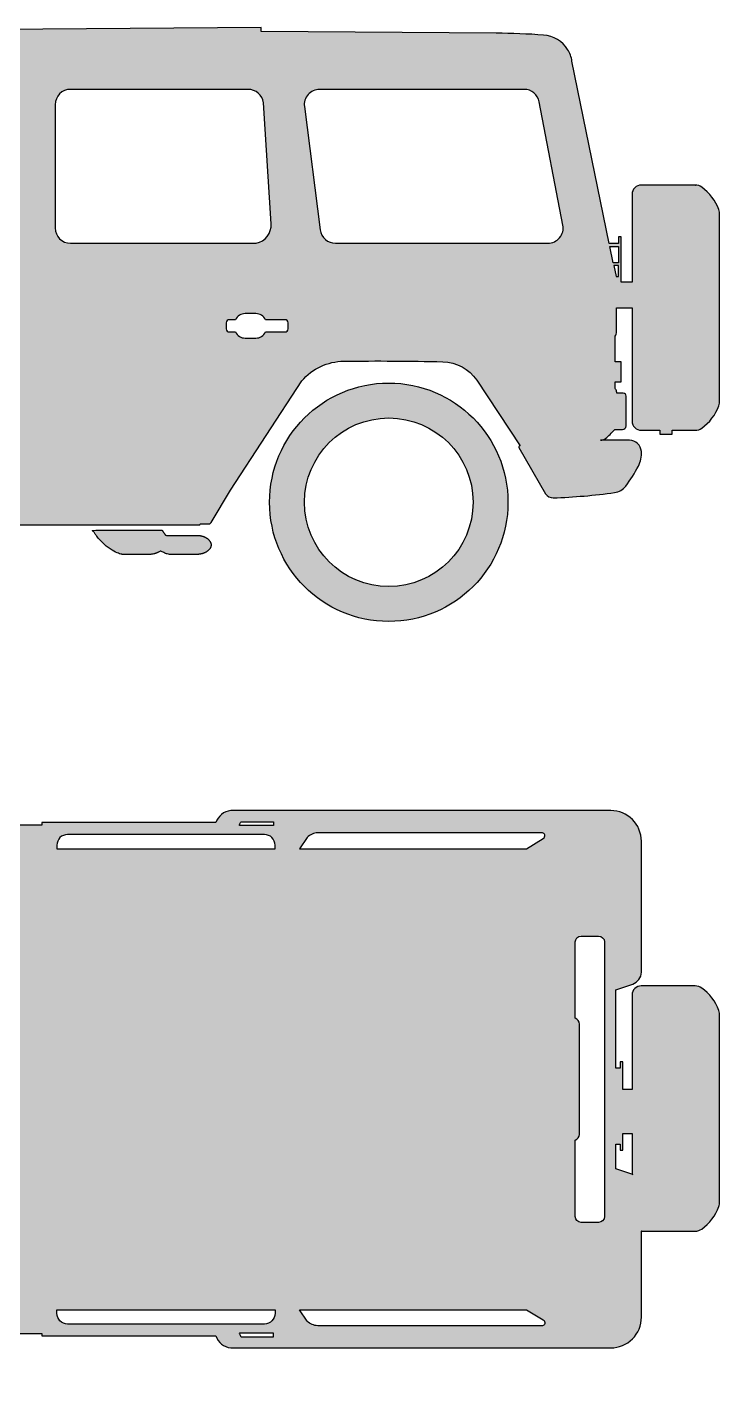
# Model space of a CAD drawing. Header units: metres. Extents: x 23259 to 40448, y -1247 to 8093.
# Drawn here: x 35539 to 37797, y -1212 to 3255 of the extents above; entities that cross this region are included whole.
import ezdxf

# ---------------------------------------------------------------- set-up
doc = ezdxf.new("R2010")
doc.units = ezdxf.units.M
doc.layers.add('dwgmodels.com', color=250, linetype='Continuous')
doc.layers.add('hatch_dwgmodels.com', color=250, linetype='Continuous', lineweight=13)

msp = doc.modelspace()

# ---------------------------------------------------------------- hatches: boundary and pattern name
at = {"layer": 'hatch_dwgmodels.com'}
h = msp.add_hatch(color=256, dxfattribs=at)
h.dxf.hatch_style = 1
edge = h.paths.add_edge_path()
edge.add_line((37718.6195547898, 2740.585854468976), (37541.42717287607, 2740.585854468976))
edge.add_arc((37541.42717287607, 2710.585854468976), 30, 90, 180)
edge.add_line((37511.42717287607, 2710.585854468976), (37511.42717287607, 2423.715622734297))
edge.add_line((37511.42717287607, 2423.715622734297), (37475.69213019179, 2423.715622734297))
edge.add_line((37475.69213019179, 2423.715622734297), (37475.69213019179, 2571.818321438815))
edge.add_line((37475.69213019179, 2571.818321438815), (37467.43070261001, 2571.818321438815))
edge.add_line((37467.43070261001, 2571.818321438815), (37467.43070261001, 2549.918711547176))
edge.add_line((37467.43070261001, 2549.918711547176), (37437.22219112813, 2549.918711547176))
edge.add_line((37437.22219112813, 2549.918711547176), (37315.49233744799, 3144.92661252492))
edge.add_arc((37217.53126030315, 3130.15164081409), 99.0690285832741, 8.57698444245514, 32.18719986891372)
edge.add_arc((37215.7552595656, 3129.033787492723), 101.167545837876, 32.18719986891506, 85.86928247321222)
edge.add_arc((37051.18496377148, 850.2913716922612), 2385.844849052898, 85.86928247321524, 89.59796807344578)
edge.add_line((37067.92577676578, 3236.077487196444), (36301.84545135505, 3241.452993149376))
edge.add_line((36301.84545135505, 3241.452993149376), (36301.84545135505, 3255.057357685982))
edge.add_line((36301.84545135505, 3255.057357685982), (35445.44878334117, 3247.698042638653))
edge.add_arc((35491.59198444202, 144.4089456865991), 3103.632132561674, 90.85187547105062, 99.44781123925496)
edge.add_arc((35035.48937670423, 2885.305131653419), 325.0458929368049, 99.44781123925287, 114.3925075544845)
edge.add_arc((34948.37694350488, 3077.410195540473), 114.1124162457872, 114.3925075544895, 142.1432312329976)
edge.add_line((34858.279787067, 3147.439803159385), (34852.76843014485, 3140.349122464702))
edge.add_arc((34852.92453809539, 3123.954662403107), 16.39520327423458, 90.54555358169918, 149.7596961301369)
edge.add_line((34838.7603818486, 3132.211742287687), (34572.55957806251, 2675.572127490482))
edge.add_arc((34616.80874123523, 2711.894927496429), 57.24800644352969, 206.1017980129867, 219.381537604415, ccw=False)
edge.add_arc((34560.13636168958, 2687.972219705156), 5.412670132710799, 346.4892963966149, 396.8963450289049)
edge.add_arc((34554.98069649818, 2684.101751049086), 11.85948416628571, 36.89634502891109, 145.2623596401235)
edge.add_arc((36111.0404454796, 1605.121827609984), 1905.406319495366, 145.262359640128, 148.516814540425)
edge.add_arc((34503.46201328983, 2589.598336873873), 20.33273659889944, 148.5168145404276, 203.1914134952585)
edge.add_arc((34482.58540253003, 2580.654313186119), 2.379120140335822, -77.0608217182351, 23.19141349526052, ccw=False)
edge.add_arc((34485.0385185108, 2569.977001784986), 8.576369660301738, 102.9391782817761, 148.8308742566381)
edge.add_arc((34492.30718538745, 2565.58029226592), 17.07134304217497, 148.8308742566345, 200.8484555160767)
edge.add_line((34476.35358810036, 2559.504645233294), (34476.87662546414, 2558.131239664643))
edge.add_line((34476.87662546414, 2558.131239664643), (34474.78404280447, 2552.217550442871))
edge.add_line((34474.78404280447, 2552.217550442871), (34448.91879849952, 2552.217550442871))
edge.add_line((34448.91879849952, 2552.217550442871), (34448.91879849952, 2542.120359352368))
edge.add_arc((34931.47038298414, -10511.4828363831), 13062.51937504415, 92.11708482746195, 95.147934597632)
edge.add_arc((34451.0452109604, -5178.815265564497), 7708.254554662699, 95.14793459763189, 98.00866138851099)
edge.add_arc((33416.07099852675, 2177.339960919008), 279.6482697312356, 98.00866138851057, 115.119765445886)
edge.add_arc((33349.14160932237, 2320.090691714736), 121.9862442400405, 115.1197654458875, 142.0949648578883)
edge.add_arc((33284.3258971938, 2370.557495493447), 39.84018637739973, 142.0949648578967, 160.1798096307447)
edge.add_arc((33362.22467362804, 2342.481197676392), 122.6441589213806, 160.1798096307444, 170.03830227448)
edge.add_arc((33243.35289668496, 2363.359572273224), 1.952792704020998, 170.0383022744301, 269.9999999997865)
edge.add_line((33243.35289668495, 2361.406779569208), (33244.80975183487, 2361.406779569208))
edge.add_line((33244.80975183487, 2361.406779569208), (33244.80975183487, 2351.00842802273))
edge.add_arc((33327.94175726046, 1886.055688125394), 472.3261380276565, 100.1371782010045, 106.2817271505013)
edge.add_arc((33211.20990326959, 2285.72061021224), 55.96286433168085, 106.2817271505016, 141.3818393992075)
edge.add_arc((33173.16434883605, 2316.111726102016), 7.269085086469889, 141.3818393991747, 220.8667432839953)
edge.add_line((33167.66722405852, 2311.355549362808), (33172.47914018641, 2305.794001753368))
edge.add_line((33172.47914018641, 2305.794001753368), (33172.47914018641, 2292.313356878301))
edge.add_line((33172.47914018641, 2292.313356878301), (33155.21291142042, 2292.313356878301))
edge.add_arc((33156.9687904543, 2278.638992731412), 13.78663650073379, 97.31711781970236, 180.0000000000019)
edge.add_line((33143.18215395357, 2278.638992731411), (33143.18215395363, 2266.962282791634))
edge.add_arc((33362.21954155332, 2187.162675354005), 233.1209010657256, 159.9823277535112, 200.0176722464419)
edge.add_line((33143.18215395357, 2107.363067916555), (33143.18215395357, 2089.119110363577))
edge.add_arc((33151.71587324582, 2089.279105229723), 8.535218996379388, 181.0740869708978, 270)
edge.add_line((33151.71587324582, 2080.743886233344), (33158.7139287146, 2080.743886233344))
edge.add_line((33158.7139287146, 2080.743886233344), (33158.7139287146, 2048.825254683481))
edge.add_line((33158.7139287146, 2048.825254683481), (33173.49304195722, 2025.457371227416))
edge.add_line((33173.49304195722, 2025.457371227416), (33179.19523082174, 2009.723010943908))
edge.add_line((33179.19523082174, 2009.723010943908), (33179.19523082174, 2007.333337981396))
edge.add_line((33179.19523082174, 2007.333337981396), (33130.47864895285, 2007.333337981396))
edge.add_arc((33151.71514479447, 1981.495255352498), 33.44540730158577, 129.417017852512, 161.8914720714759)
edge.add_arc((33103.55134528662, 2007.70158551614), 22.76233419746672, 281.0221077815929, 316.0040139130866, ccw=False)
edge.add_arc((33140.41722061094, 1784.758158726161), 203.2188781383778, 99.2066035926187, 99.40584964452216)
edge.add_line((33107.20583281915, 1985.244856920242), (33107.20583281915, 2035.352370460467))
edge.add_line((33107.20583281915, 2035.352370460467), (33051.13234776266, 2035.352370460467))
edge.add_arc((33051.13234776266, 2020.352370460467), 15, 90, 180)
edge.add_line((33036.13234776266, 2020.352370460467), (33036.13234776266, 1900.968809703088))
edge.add_line((33036.13234776266, 1900.968809703088), (33045.65809990126, 1900.968809703088))
edge.add_arc((33643.27641524215, 1947.983711752906), 599.4648045095231, 184.4982201600695, 193.6651963028642)
edge.add_arc((33451.92110113851, 1901.45944033974), 402.5349589648949, 193.665196302861, 208.7510869635281)
edge.add_arc((33118.71085463582, 1718.645815143975), 22.46931998710421, 208.7510869635297, 243.1259331894177)
edge.add_arc((32915.07718764229, 1316.811260436221), 428.0167282878799, 56.87406681058587, 63.12593318941322, ccw=False)
edge.add_arc((33164.19124205827, 1698.573630260229), 27.83447454173855, 236.8740668105866, 270)
edge.add_line((33164.19124205827, 1670.739155718491), (33327.31016410244, 1670.739155718491))
edge.add_line((33327.31016410244, 1670.739155718491), (33400.0171894084, 1830.917858475929))
edge.add_arc((33397.11936030729, 1832.233217697597), 3.18238642865008, 335.5861348676153, 407.1742325910687)
edge.add_line((33399.28265499022, 1834.567257006618), (33467.08779185374, 1992.747605336584))
edge.add_arc((34411.21381995735, 1588.041235500863), 1027.210398471659, 147.2762020618082, 156.7972603985727, ccw=False)
edge.add_arc((33626.07940060287, 2092.549209717259), 93.95568913287633, 93.56382780932898, 147.2762020618097, ccw=False)
edge.add_arc((33914.85422418795, -2544.104477727828), 4739.593246673788, 88.24936526172769, 93.56382780932688, ccw=False)
edge.add_arc((34054.90820744521, 2038.236244268091), 155.112729680799, 34.26806845232392, 88.24936526172871, ccw=False)
edge.add_arc((32483.08190997355, 967.292180205832), 2057.100925694025, 22.123141397327174, 34.2680684523221, ccw=False)
edge.add_arc((34398.26821375216, 1745.869915847244), 10.29402172595309, 202.1231413973455, 268.3863198208226)
edge.add_line((34397.97833091946, 1735.579976525865), (34458.265308228, 1632.119973629429))
edge.add_line((34458.265308228, 1632.119973629429), (34488.94653067875, 1632.119973629429))
edge.add_line((34488.94653067875, 1632.119973629429), (36101.1457716734, 1632.119973629429))
edge.add_line((36101.1457716734, 1632.119973629429), (36102.68934686827, 1635.087355661982))
edge.add_line((36102.68934686827, 1635.087355661982), (36129.07593967587, 1635.087355661981))
edge.add_arc((36130.77465887728, 1643.876252168318), 8.951555659456616, 259.0607522191951, 329.4354635462381)
edge.add_line((36138.48245796731, 1639.324309515785), (36201.16705906233, 1745.468070138671))
edge.add_line((36201.16705906233, 1745.468070138671), (36434.16062550958, 2101.657035448396))
edge.add_arc((36573.462009212, 1983.238222313848), 182.8329587508866, 90.66846447309399, 139.6324460324645, ccw=False)
edge.add_arc((36682.55974881416, -7367.38049875457), 9534.08810357404, 88.72720664539861, 90.66846447309428, ccw=False)
edge.add_arc((36891.30896604792, 2028.081535690994), 136.3073508429098, 33.678205721761685, 88.72720664539929, ccw=False)
edge.add_line((37004.73918829962, 2103.667768390751), (37146.86765095861, 1890.379415050793))
edge.add_arc((37145.93198312999, 1886.411945355382), 4.076308387438812, 76.73012436580687, 209.8481439497109)
edge.add_line((37142.39640701858, 1884.383154673753), (37229.10765411054, 1733.2713536458))
edge.add_arc((37253.55051465604, 1749.894504265681), 29.55981339890054, 214.2189165290755, 271.7890860430566)
edge.add_arc((37196.65963983189, 3571.242091802666), 1851.795694470575, 271.7890860430502, 278.0103471430008)
edge.add_arc((37446.99836908028, 1792.32055941094), 55.34605761218932, 278.0103471430018, 322.6517588416308)
edge.add_arc((37148.52163495632, 2020.09630282771), 430.8059757157994, 322.6517588416305, 332.87337431482)
edge.add_arc((37450.32722666152, 1865.47755933099), 91.69895569847743, 332.8733743148197, 363.7601947980931)
edge.add_arc((37502.93849614893, 1868.93528571169), 38.9741840175998, 3.760194798093424, 90)
edge.add_line((37502.93849614893, 1907.909469729289), (37408.1622187414, 1907.909469729289))
edge.add_arc((37404.5175693277, 1948.177655800936), 40.43278717636978, 275.1717152732109, 300.8669129406305)
edge.add_arc((36888.31247261437, 2484.311778041758), 783.6916266014532, 313.2476703643531, 316.1640374340851)
edge.add_arc((37433.02197109577, 1961.297447065437), 28.54102695760032, 316.1640374339872, 320.2892843541176)
edge.add_line((37454.97801451494, 1943.062250955446), (37479.73796844023, 1943.062250955445))
edge.add_arc((37479.73796844023, 1955.694942395204), 12.63269143975913, 270, 355.845229599432)
edge.add_line((37492.33746092819, 1954.779692670858), (37492.33746092819, 2052.057592985086))
edge.add_arc((37482.46603424224, 2052.057592985086), 9.871426685946062, 0, 88.25464750268156)
edge.add_line((37482.76669259585, 2061.924439967301), (37461.56299805333, 2061.924439967301))
edge.add_line((37461.56299805333, 2061.924439967301), (37461.56299805333, 2063.757993615813))
edge.add_arc((37442.38951527077, 2063.102430857391), 19.18468671996566, 1.958243751564587, 37.26052104174232)
edge.add_arc((37463.66202176666, 2079.284586447959), 7.543232992859697, 179.999999999962, 217.2605210417372, ccw=False)
edge.add_line((37456.11878877381, 2079.284586447964), (37456.11878877381, 2098.467575361629))
edge.add_line((37456.11878877381, 2098.467575361629), (37476.11878877381, 2098.467575361629))
edge.add_line((37476.11878877381, 2098.467575361629), (37476.11878877381, 2163.467575361629))
edge.add_line((37476.11878877381, 2163.467575361629), (37456.11878877381, 2163.467575361629))
edge.add_line((37456.11878877381, 2163.467575361629), (37456.11878877381, 2247.650564275295))
edge.add_arc((37436.31352870505, 2262.364044811246), 24.67255227723147, 323.3910579829034, 359.9999999999978)
edge.add_line((37460.98608098229, 2262.364044811246), (37460.98608098229, 2340.585854468976))
edge.add_line((37460.98608098229, 2340.585854468976), (37511.42717287607, 2340.585854468976))
edge.add_line((37511.42717287607, 2340.585854468976), (37511.42717287607, 1970.585854468976))
edge.add_arc((37541.42717287607, 1970.585854468976), 30, 180, 270)
edge.add_line((37541.42717287607, 1940.585854468976), (37602.04234771298, 1940.585854468975))
edge.add_line((37602.04234771298, 1940.585854468975), (37602.04234771298, 1927.659483751067))
edge.add_line((37602.04234771298, 1927.659483751067), (37641.85492674059, 1927.659483751067))
edge.add_line((37641.85492674059, 1927.659483751067), (37641.85492674059, 1940.585854468973))
edge.add_line((37641.85492674059, 1940.585854468973), (37717.56311512749, 1940.585854468976))
edge.add_arc((37717.56311512749, 1976.996561927041), 36.41070745806473, 270, 305.7687203432479)
edge.add_arc((37646.32590246179, 2075.883136664575), 158.2848028668061, 305.7687203432485, 339.5522487551168)
edge.add_arc((37758.86059151065, 2033.925067988253), 38.18261401760129, 339.5522487551166, 365.8553302072578)
edge.add_line((37796.84399367544, 2037.820343742915), (37796.84399367544, 2340.585854468976))
edge.add_line((37796.84399367544, 2340.585854468976), (37796.84399367544, 2643.351365195038))
edge.add_arc((37758.86059151065, 2647.2466409497), 38.18261401760125, 354.1446697927421, 380.4477512448834)
edge.add_arc((37646.32590246179, 2605.288572273377), 158.2848028668066, 20.44775124488323, 54.2312796567515)
edge.add_arc((37717.56311512749, 2704.175147010912), 36.41070745806471, 54.23127965675214, 90)
edge.add_line((37717.56311512749, 2740.585854468976), (37718.6195547898, 2740.585854468976))
edge = h.paths.add_edge_path(flags=16)
edge.add_arc((36284.26079173601, 2286.37781660522), 34.99999999999746, 25.37693352515099, 90)
edge.add_line((36284.26079173601, 2321.377816605218), (36249.26079173601, 2321.377816605218))
edge.add_arc((36249.26079173601, 2286.37781660522), 34.99999999999818, 90, 154.623066474849)
edge.add_line((36217.63801513433, 2301.377816605218), (36197.61593544697, 2301.377816605218))
edge.add_arc((36197.61593544697, 2291.377816605218), 10, 90, 180)
edge.add_line((36187.61593544697, 2291.377816605218), (36187.61593544697, 2271.377816605218))
edge.add_arc((36197.61593544697, 2271.377816605218), 10, 180, 270)
edge.add_line((36197.61593544697, 2261.377816605218), (36217.63801513433, 2261.377816605218))
edge.add_arc((36249.26079173601, 2276.377816605217), 34.99999999999765, 205.3769335251517, 270)
edge.add_line((36249.26079173601, 2241.377816605218), (36284.26079173601, 2241.377816605218))
edge.add_arc((36284.26079173601, 2276.377816605216), 34.99999999999818, 270, 334.623066474849)
edge.add_line((36315.8835683377, 2261.377816605218), (36379.26079173601, 2261.377816605218))
edge.add_arc((36379.26079173601, 2271.377816605218), 10, 270, 360)
edge.add_line((36389.26079173601, 2271.377816605218), (36389.26079173601, 2291.377816605218))
edge.add_arc((36379.26079173601, 2291.377816605218), 10, 0, 90)
edge.add_line((36379.26079173601, 2301.377816605218), (36315.8835683377, 2301.377816605218))
edge = h.paths.add_edge_path(flags=16)
edge.add_arc((35386.38794408608, 2286.15007507349), 34.99999999999746, 25.37693352515099, 90)
edge.add_line((35386.38794408608, 2321.150075073489), (35351.38794408608, 2321.150075073489))
edge.add_arc((35351.38794408608, 2286.15007507349), 34.99999999999818, 90, 154.623066474849)
edge.add_line((35319.76516748439, 2301.150075073489), (35299.74308779703, 2301.150075073489))
edge.add_arc((35299.74308779703, 2291.150075073489), 10, 90, 180)
edge.add_line((35289.74308779703, 2291.150075073489), (35289.74308779703, 2271.150075073489))
edge.add_arc((35299.74308779703, 2271.150075073489), 10, 180, 270)
edge.add_line((35299.74308779703, 2261.150075073489), (35319.76516748439, 2261.150075073489))
edge.add_arc((35351.38794408608, 2276.150075073487), 34.99999999999765, 205.3769335251517, 270)
edge.add_line((35351.38794408608, 2241.150075073489), (35386.38794408608, 2241.150075073489))
edge.add_arc((35386.38794408608, 2276.150075073487), 34.99999999999818, 270, 334.623066474849)
edge.add_line((35418.01072068776, 2261.150075073489), (35481.38794408608, 2261.150075073489))
edge.add_arc((35481.38794408608, 2271.150075073489), 10, 270, 360)
edge.add_line((35491.38794408608, 2271.150075073489), (35491.38794408608, 2291.150075073489))
edge.add_arc((35481.38794408608, 2291.150075073489), 10, 0, 90)
edge.add_line((35481.38794408608, 2301.150075073489), (35418.01072068776, 2301.150075073489))
h.paths.add_polyline_path([(37459.29618213366, 2442.022425982654), (37467.43070261001, 2442.022425982654), (37467.43070261001, 2478.531852713921), (37451.82689110973, 2478.531852713921)], flags=16)
h.paths.add_polyline_path([(37450.03045525582, 2487.312718658959), (37439.14782372398, 2540.506340018972), (37467.43070261001, 2540.506340018972), (37467.43070261001, 2487.312718658959)], flags=16)
h.paths.add_polyline_path([(34810.84178272662, 2550.805889143969), (34901.6732152311, 2601.803682229407), (34925.37117665278, 2550.805889143969)], flags=16)
edge = h.paths.add_edge_path(flags=16)
edge.add_arc((33490.91564106013, 2510.086918280211), 1313.497418611657, 4.061496355767718, 6.716158948515863)
edge.add_arc((34779.59770465612, 2661.840738781339), 15.9109347614654, 6.716158948520573, 51.2953695515172)
edge.add_arc((34614.6656229322, 2456.005941597726), 279.6732431252746, 51.29536955151146, 62.95265157083264)
edge.add_arc((34728.27063004737, 2678.513561069104), 29.84182323486716, 62.95265157082971, 92.8175923606067)
edge.add_arc((34743.9268353862, 2360.40108885319), 348.3393298890502, 92.81759236061019, 97.53655999830917)
edge.add_line((34698.23906724009, 2705.731244775578), (34852.76033068946, 2999.479925584226))
edge.add_arc((34941.26249510874, 2952.924937740801), 99.99999999999537, 90.00000000000409, 152.2541849583069, ccw=False)
edge.add_line((34941.26249510873, 3052.924937740794), (35411.77715656257, 3052.924937740794))
edge.add_arc((35411.77715656257, 3002.924937740799), 49.99999999999545, -1.9246369507421832, 89.99999999999159, ccw=False)
edge.add_line((35461.74894991025, 3001.245691000131), (35448.23618487865, 2599.126642403306))
edge.add_arc((35398.26439153097, 2600.805889143968), 49.9999999999985, 270, 358.07536304926344, ccw=False)
edge.add_line((35398.26439153097, 2550.805889143969), (34958.23703775783, 2550.805889143968))
edge.add_line((34958.23703775783, 2550.805889143968), (34854.91731501121, 2773.148973788224))
edge.add_arc((34841.40264828382, 2766.868897115176), 14.90253601813181, 24.92363436175964, 204.9236343617714)
edge.add_line((34827.88798155644, 2760.588820442128), (34888.28806555684, 2630.608400127246))
edge.add_arc((34883.53180330028, 2583.850577568478), 46.99910638608363, 84.1917819794759, 110.5719917988989)
edge.add_line((34867.01706801339, 2627.852617515444), (34801.11434893264, 2603.118174257435))
edge = h.paths.add_edge_path(flags=16)
edge.add_line((37159.29102392679, 3052.924937740794), (36492.15331626488, 3052.924937740794))
edge.add_arc((36492.15331626488, 3002.924937740797), 49.99999999999727, 90, 187.3528368502843)
edge.add_line((36442.56447402549, 2996.525974906379), (36494.45406714323, 2594.406926309553))
edge.add_arc((36544.04290938262, 2600.80588914397), 49.99999999999454, 187.3528368502833, 270.0000000000084)
edge.add_line((36544.04290938262, 2550.805889143969), (37236.72184529655, 2550.805889143969))
edge.add_arc((37236.72184529655, 2600.805889143968), 49.99999999999909, 270, 370.8992990356046)
edge.add_line((37285.81989659867, 2610.260060621901), (37208.38907522892, 3012.379109218728))
edge.add_arc((37159.2910239268, 3002.924937740791), 49.99999999999881, 10.89929903560817, 90.00000000000836)
edge = h.paths.add_edge_path(flags=16)
edge.add_line((35679.56514160147, 2550.805889143969), (36284.80987876105, 2550.805889143969))
edge.add_arc((36273.36125651213, 2610.614666014311), 60.89466924226515, 280.8364960360587, 363.6077457172614)
edge.add_line((36334.13524657242, 2614.446489898113), (36309.24682610408, 3009.185043659218))
edge.add_arc((36258.83450927174, 3002.003689344947), 50.92124839584689, 8.107373465460674, 90)
edge.add_line((36258.83450927174, 3052.924937740794), (35679.56514160147, 3052.924937740794))
edge.add_arc((35679.56514160147, 3002.924937740794), 50, 90, 180)
edge.add_line((35629.56514160147, 3002.924937740794), (35629.56514160147, 2600.805889143969))
edge.add_arc((35679.56514160147, 2600.805889143969), 50, 180, 270)
edge = h.paths.add_edge_path()
edge.add_spline(control_points=[(35978.24780650654, 1614.634142815314), (35864.82092197922, 1614.634142815314), (35751.3940374519, 1614.634142815314), (35758.18303913642, 1605.394015923182), (35764.97204082094, 1596.153889031051), (35793.01587597601, 1557.286255987241), (35837.22671408933, 1538.778112321573), (35844.76478446565, 1535.55707733364), (35853.17140047166, 1535.55707733364), (35895.02108771745, 1535.55707733364), (35936.87077496324, 1535.55707733364), (35957.05285035763, 1535.833765215149), (35973.83800321697, 1547.043197265742), (35986.02488567771, 1540.262313608173), (35999.15352760635, 1535.55707733364), (36044.82700279153, 1535.55707733364), (36090.5004779767, 1535.55707733364), (36138.18075044577, 1535.557077333641), (36138.18075044577, 1566.733337232745), (36138.18075044577, 1597.909597131849), (36090.5004779767, 1597.909597131849), (36040.2335585892, 1597.909597131849), (35989.9666392017, 1597.909597131849), (35984.10722285412, 1606.271869973581), (35978.24780650654, 1614.634142815314)], knot_values=[0, 0, 0, 1, 1, 2, 2, 2.549305975331918, 2.549305975331918, 3.007883524388091, 3.007883524388091, 4.007883524388091, 4.007883524388091, 4.582974254360508, 4.582974254360508, 4.746590446215367, 4.746590446215367, 5.746590446215366, 5.746590446215366, 7.317386773010265, 7.317386773010265, 8.888183099805161, 8.888183099805161, 9.888183099805161, 9.888183099805161, 10.88818309980516, 10.88818309980516, 10.88818309980516], weights=[1, 1, 1, 1, 1, 0.9625193698162954, 1, 0.9738282921529587, 1, 1, 1, 0.9589428963319657, 1, 0.9966555835715927, 1, 1, 1, 0.7071067811865476, 1, 0.7071067811865476, 1, 1, 1, 1, 1], degree=2, periodic=0)
edge = h.paths.add_edge_path(flags=17)
edge.add_arc((33867.89689965807, 1705.920726245693), 274.9505609407593, 0, 360)
edge = h.paths.add_edge_path()
edge.add_arc((33867.89689965807, 1705.920726245693), 388.8633685597106, 0, 360)
edge = h.paths.add_edge_path(flags=17)
edge.add_arc((36717.89689965807, 1705.920726245693), 274.9505609407593, 0, 360)
edge = h.paths.add_edge_path()
edge.add_arc((36717.89689965807, 1705.920726245693), 388.8633685597106, 0, 360)
h = msp.add_hatch(color=256, dxfattribs=at)
h.dxf.hatch_style = 1
edge = h.paths.add_edge_path(flags=16)
edge.add_arc((33283.38151408019, -826.176721521295), 112.0875946250107, 214.1113210140718, 255.7418990245181, ccw=False)
edge.add_line((33190.57864140424, -889.0357359258524), (33119.67737381168, -675.1049130159845))
edge.add_arc((33196.26899908049, -649.7208040565145), 80.68847531701319, 177.9593080796212, 198.3363047603937, ccw=False)
edge.add_arc((33148.68285179383, -648.0252210562617), 33.07212922349456, 127.91457812811589, 177.9593080796212, ccw=False)
edge.add_line((33128.3604929874, -621.9337001362765), (33209.45574715205, -895.6130137963519))
edge.add_arc((33248.4659715347, -884.053703671582), 40.68679462608392, 196.5053404381527, 234.470299956431)
edge.add_arc((33458.30397208613, -543.5846349910462), 440.5409584178299, 237.9952504500254, 242.6305108933057)
edge = h.paths.add_edge_path()
edge.add_line((37541.42717287607, -672.0743529180727), (37717.56311512749, -672.0743529180727))
edge.add_arc((37717.56311512749, -635.6636454600082), 36.41070745806451, 270, 305.7687203432481)
edge.add_arc((37646.32590246179, -536.7770707224734), 158.2848028668062, 305.7687203432484, 339.5522487551167)
edge.add_arc((37758.86059151065, -578.7351393987963), 38.18261401760123, 339.5522487551169, 365.8553302072581)
edge.add_line((37796.84399367544, -574.8398636441343), (37796.84399367544, -272.0743529180727))
edge.add_line((37796.84399367544, -272.0743529180727), (37796.84399367544, 30.69115780798893))
edge.add_arc((37758.86059151065, 34.58643356265083), 38.18261401760127, 354.1446697927419, 380.4477512448831)
edge.add_arc((37646.32590246179, -7.371635113671971), 158.2848028668067, 20.44775124488329, 54.23127965675152)
edge.add_arc((37717.56311512749, 91.5149396238628), 36.41070745806453, 54.23127965675192, 90)
edge.add_line((37717.56311512749, 127.9256470819273), (37541.42717287607, 127.9256470819273))
edge.add_arc((37541.42717287607, 97.92564708192731), 30, 90, 180)
edge.add_line((37511.42717287607, 97.92564708192731), (37511.42717287607, -209.8966954638963))
edge.add_line((37511.42717287607, -209.8966954638963), (37480.99273218315, -209.8966954638963))
edge.add_line((37480.99273218315, -209.8966954638963), (37480.99273218315, -119.8966954638963))
edge.add_line((37480.99273218315, -119.8966954638963), (37472.99273218315, -119.8966954638963))
edge.add_line((37472.99273218315, -119.8966954638963), (37472.99273218315, -139.8966954638963))
edge.add_line((37472.99273218315, -139.8966954638963), (37457.99273218315, -139.8966954638963))
edge.add_line((37457.99273218315, -139.8966954638963), (37457.99273218315, 115.5176524235685))
edge.add_line((37457.99273218315, 115.5176524235685), (37513.45333105077, 134.0839749090774))
edge.add_arc((37500.25402491556, 173.5124305694226), 41.57913897870721, 288.5087938915692, 359.1679112150301)
edge.add_line((37541.82877927453, 172.9086108921729), (37541.82877927453, 599.9805543321236))
edge.add_arc((37441.82877927453, 599.9805543321236), 100, 0, 90)
edge.add_line((37441.82877927453, 699.9805543321236), (36202.56210684597, 699.9805543321236))
edge.add_arc((36208.68364567318, 642.787464782156), 57.51975947345097, 96.10927154035107, 161.9664351729645)
edge.add_line((36153.98952564488, 660.594091756775), (35585.62497504342, 660.594091756775))
edge.add_line((35585.62497504342, 660.594091756775), (35585.62497504342, 652.7857253186921))
edge.add_line((35585.62497504342, 652.7857253186921), (35451.06575016615, 652.7857253186921))
edge.add_line((35451.06575016615, 652.7857253186921), (35451.06575016615, 665.3863609674554))
edge.add_arc((35442.98604603375, 664.4592521211051), 8.132720927220465, 6.545798627672321, 90)
edge.add_line((35442.98604603375, 672.5919730483256), (35254.71006846621, 672.5919730483256))
edge.add_arc((35256.10680059103, 662.5446718295389), 10.14392046545802, 97.91428809089622, 180)
edge.add_line((35245.96288012557, 662.5446718295389), (35245.96288012557, 652.7857253186921))
edge.add_line((35245.96288012557, 652.7857253186921), (35214.63888299146, 652.7857253186921))
edge.add_line((35214.63888299146, 652.7857253186921), (35214.63888299146, 660.594091756775))
edge.add_line((35214.63888299146, 660.594091756775), (34670.95028000216, 660.594091756775))
edge.add_line((34670.95028000216, 660.594091756775), (34667.82486965212, 657.147787908656))
edge.add_line((34667.82486965212, 657.147787908656), (34643.02427839216, 657.147787908656))
edge.add_arc((34642.63755272752, 666.0885008129117), 8.949072799793813, 212.971348577156, 272.47675386488345, ccw=False)
edge.add_line((34635.1297923907, 661.2182401729915), (34632.12007392845, 665.8578778775318))
edge.add_arc((34603.6738519662, 1277.688187231515), 612.4912366623022, 272.6619727156172, 276.2190870597602)
edge.add_arc((34667.81800947805, 689.0576064088675), 20.376016774726, 276.219087059765, 334.7300298035157)
edge.add_line((34686.24417209493, 680.3594117214489), (34762.45852079296, 841.8110730507578))
edge.add_arc((34755.76451705019, 844.16362496443), 7.095363740834246, 340.6363992559426, 436.5045024481267)
edge.add_line((34757.42035464926, 851.0630733815306), (34754.90301891819, 851.6672230035001))
edge.add_arc((34740.84856469453, 834.5214229576914), 22.16993781533955, 50.65844297148178, 76.09672976462555)
edge.add_arc((34723.59051179169, 764.8019315027258), 93.99366564073178, 76.09672976462498, 94.09489880089748)
edge.add_arc((34724.64799977388, 750.0307724338397), 108.8026298540309, 94.09489880089767, 138.4566991301262)
edge.add_arc((35095.63791471194, 421.3064555608689), 604.4771132494812, 138.4566991301274, 151.1569698788123)
edge.add_line((34566.14943484923, 712.9132629833002), (34539.65974742531, 664.8143024339624))
edge.add_line((34539.65974742531, 664.8143024339624), (34539.65974742531, 661.3447441739081))
edge.add_line((34539.65974742531, 661.3447441739081), (34520.21067876958, 661.3447441739081))
edge.add_arc((34520.56780473514, 658.3188800934986), 3.046865994491462, 96.7311640061028, 180)
edge.add_line((34517.52093874065, 658.3188800934986), (34517.52093874065, 653.6879965016087))
edge.add_line((34517.52093874065, 653.6879965016087), (34475.29469953974, 653.6879965016087))
edge.add_line((34475.29469953974, 653.6879965016087), (34469.81154392388, 658.0695765662322))
edge.add_line((34469.81154392388, 658.0695765662322), (34399.57144586049, 658.0695765662322))
edge.add_arc((34171.53230501882, 79.37944206625207), 622.0000976876222, 68.49254062132319, 90)
edge.add_line((34171.53230501882, 701.3795397538743), (33422.23876271521, 701.3795397538743))
edge.add_arc((33436.22987122097, 520.8565419528484), 181.0643638386344, 94.43174649581526, 122.8520435795188)
edge.add_line((33338.00761415561, 672.9640436392328), (33330.4238074066, 668.066858373706))
edge.add_arc((33314.5133269197, 665.015139492522), 16.20050546908186, 10.85778135588957, 109.1422186441127)
edge.add_line((33309.20095275257, 680.3198792211879), (33193.34642932501, 640.1060246693487))
edge.add_arc((33232.85544563884, 568.0988166119006), 82.13403912090968, 118.7527578034141, 149.7488973058952)
edge.add_arc((33598.21434915642, 355.0183785032037), 505.0884119368891, 149.7488973058962, 162.4271737231148)
edge.add_arc((33124.03927310744, 505.1880927147917), 7.70229852755103, 162.4271737231488, 210.0000000000257)
edge.add_line((33117.36888691505, 501.3369434510132), (33119.21025135538, 498.1476066850992))
edge.add_line((33119.21025135538, 498.1476066850992), (33061.32667316294, 278.8873376489319))
edge.add_arc((33476.36805232019, 174.607208676172), 427.9412245990419, 165.8962420098564, 177.286735652344)
edge.add_line((33048.90657433665, 194.8649615489812), (33043.86476657174, 88.4771201911899))
edge.add_line((33043.86476657174, 88.4771201911899), (33036.13234776266, 88.4771201911899))
edge.add_line((33036.13234776266, 88.4771201911899), (33036.13234776266, -176.5228798088101))
edge.add_line((33036.13234776266, -176.5228798088101), (33036.13234776266, -441.5228798088101))
edge.add_line((33036.13234776266, -441.5228798088101), (33043.86476657174, -441.5228798088101))
edge.add_line((33043.86476657174, -441.5228798088101), (33048.90657433665, -547.9107211666014))
edge.add_arc((33476.36805232019, -527.6529682937922), 427.9412245990419, 182.713264347656, 194.1037579901436)
edge.add_line((33061.32667316294, -631.9330972665521), (33119.21025135538, -851.1933663027194))
edge.add_line((33119.21025135538, -851.1933663027194), (33117.36888691505, -854.3827030686334))
edge.add_arc((33124.03927310744, -858.2338523324119), 7.702298527550902, 149.9999999999743, 197.5728262768512)
edge.add_arc((33598.21434915642, -708.0641381208239), 505.0884119368894, 197.5728262768853, 210.2511026941038)
edge.add_arc((33232.85544563884, -921.1445762295208), 82.13403912090878, 210.2511026941048, 241.2472421965859)
edge.add_line((33193.34642932501, -993.1517842869689), (33309.20095275257, -1033.365638838808))
edge.add_arc((33314.5133269197, -1018.060899110142), 16.20050546908542, 250.8577813558873, 349.1422186441105)
edge.add_line((33330.4238074066, -1021.112617991326), (33338.00761415561, -1026.009803256853))
edge.add_arc((33436.22987122097, -873.9023015704686), 181.0643638386327, 237.1479564204811, 265.5682535041847)
edge.add_line((33422.23876271521, -1054.425299371494), (34171.53230501882, -1054.425299371494))
edge.add_arc((34171.53230501882, -432.4252016838727), 622.0000976876217, 270, 291.5074593786767)
edge.add_line((34399.57144586049, -1011.115336183853), (34469.81154392388, -1011.115336183853))
edge.add_line((34469.81154392388, -1011.115336183853), (34475.29469953974, -1006.733756119229))
edge.add_line((34475.29469953974, -1006.733756119229), (34517.52093874065, -1006.733756119229))
edge.add_line((34517.52093874065, -1006.733756119229), (34517.52093874065, -1011.364639711119))
edge.add_arc((34520.56780473514, -1011.364639711119), 3.046865994489053, 180, 263.2688359938972)
edge.add_line((34520.21067876958, -1014.390503791528), (34539.65974742531, -1014.390503791528))
edge.add_line((34539.65974742531, -1014.390503791528), (34539.65974742531, -1017.860062051583))
edge.add_line((34539.65974742531, -1017.860062051583), (34566.14943484923, -1065.95902260092))
edge.add_arc((35095.63791471194, -774.3522151784891), 604.4771132494814, 208.8430301211877, 221.5433008698726)
edge.add_arc((34724.64799977388, -1103.07653205146), 108.8026298540286, 221.5433008698738, 265.9051011991024)
edge.add_arc((34723.59051179169, -1117.847691120346), 93.9936656407307, 265.9051011991025, 283.903270235375)
edge.add_arc((34740.84856469453, -1187.567182575312), 22.1699378153392, 283.9032702353745, 309.3415570285184)
edge.add_line((34754.90301891819, -1204.71298262112), (34757.42035464926, -1204.108832999151))
edge.add_arc((34755.76451705019, -1197.20938458205), 7.095363740833307, 283.4954975518731, 379.3636007440566)
edge.add_line((34762.45852079296, -1194.856832668378), (34686.24417209493, -1033.405171339069))
edge.add_arc((34667.81800947805, -1042.103366026488), 20.37601677472752, 25.2699701964843, 83.780912940235)
edge.add_arc((34603.67385196621, -1630.733946849135), 612.4912366623007, 83.78091294024117, 87.33802728438414)
edge.add_line((34632.12007392845, -1018.903637495153), (34635.1297923907, -1014.263999790612))
edge.add_arc((34642.63755272752, -1019.134260430532), 8.949072799792056, 87.52324613511661, 147.028651422844, ccw=False)
edge.add_line((34643.02427839216, -1010.193547526276), (34667.82486965212, -1010.193547526276))
edge.add_line((34667.82486965212, -1010.193547526276), (34670.95028000216, -1013.639851374395))
edge.add_line((34670.95028000216, -1013.639851374395), (35214.63888299146, -1013.639851374395))
edge.add_line((35214.63888299146, -1013.639851374395), (35214.63888299146, -1005.831484936312))
edge.add_line((35214.63888299146, -1005.831484936312), (35245.96288012557, -1005.831484936312))
edge.add_line((35245.96288012557, -1005.831484936312), (35245.96288012557, -1015.590431447159))
edge.add_arc((35256.10680059103, -1015.590431447159), 10.14392046545981, 180, 262.0857119091038)
edge.add_line((35254.71006846621, -1025.637732665946), (35442.98604603375, -1025.637732665946))
edge.add_arc((35442.98604603375, -1017.505011738725), 8.132720927220475, 270, 353.4542013723276)
edge.add_line((35451.06575016615, -1018.432120585076), (35451.06575016615, -1005.831484936312))
edge.add_line((35451.06575016615, -1005.831484936312), (35585.62497504342, -1005.831484936312))
edge.add_line((35585.62497504342, -1005.831484936312), (35585.62497504342, -1013.639851374395))
edge.add_line((35585.62497504342, -1013.639851374395), (36153.98952564488, -1013.639851374395))
edge.add_arc((36208.68364567318, -995.8332243997761), 57.51975947345149, 198.0335648270356, 263.8907284596489)
edge.add_line((36202.56210684597, -1053.026313949744), (37441.82877927453, -1053.026313949744))
edge.add_arc((37441.82877927453, -953.0263139497438), 100, 270, 360)
edge.add_line((37541.82877927453, -953.0263139497438), (37541.82877927453, -672.0743529180727))
edge.add_line((37541.82877927453, -672.0743529180727), (37541.42717287607, -672.0743529180727))
edge = h.paths.add_edge_path(flags=16)
edge.add_line((34493.84104063238, -176.5228798088101), (34493.84104063238, -301.4335601572394))
edge.add_arc((32023.09765329166, 186.2500407230243), 2518.413822360304, 348.8342966617417, 349.8070039664187)
edge.add_arc((34847.11195889959, -321.5139506961634), 350.8859300636553, 164.5897995474712, 169.8070039664188, ccw=False)
edge.add_line((34508.84104063238, -228.2738210775606), (34512.82322332046, -137.1539623764402))
edge.add_arc((34618.50254471294, -141.7724327092084), 105.7801930334331, 162.2081053627396, 177.4976127798426, ccw=False)
edge.add_line((34517.78154027089, -109.4501725410992), (34522.86831871579, -25.92295671876127))
edge.add_arc((34526.54381939826, -26.14679343427622), 3.682310163746936, 102.22212601921632, 176.5150110049135, ccw=False)
edge.add_arc((34531.762546252, -50.23931374729943), 28.3335706793383, 77.77787398074258, 102.22212601925742, ccw=False)
edge.add_arc((34537.12850177876, -25.46710471043042), 2.98685848068251, -7.153326552234887, 77.77787398072229, ccw=False)
edge.add_line((34540.09211195461, -25.83904329302095), (34532.8535107482, -426.0853203694351))
edge.add_arc((34529.49206994916, -426.0245274756176), 3.361990485022598, 282.30049317128487, 358.96389769651125, ccw=False)
edge.add_arc((34525.71508848874, -408.7024426650823), 21.09106860927013, 257.6995068287756, 282.3004931712244, ccw=False)
edge.add_arc((34521.70290723194, -427.1032065379322), 2.257967177435784, 161.6027204134154, 257.6995068287378, ccw=False)
edge.add_line((34519.56034250429, -426.3905831014526), (34518.05503095973, -346.0097174394541))
edge.add_line((34518.05503095973, -346.0097174394541), (34508.84104063238, -322.4347283470997))
edge.add_line((34508.84104063238, -322.4347283470997), (34493.84104063238, -385.2600941852979))
edge.add_line((34493.84104063238, -385.2600941852979), (34493.84104063238, -883.1213529411834))
edge.add_arc((34542.20267328661, -876.9937199756806), 48.74828611082479, 187.2211501715767, 281.2121095445902)
edge.add_line((34551.68137160116, -924.8116002821553), (34727.26796216116, -890.0059520741797))
edge.add_arc((34709.30890315896, -832.7160605122518), 60.03881640590434, 287.4050042238212, 360.7213165151205)
edge.add_line((34769.34296180107, -831.960230916553), (34769.34296180107, -176.5228798088101))
edge.add_line((34769.34296180107, -176.5228798088101), (34769.34296180107, 478.9144712989328))
edge.add_arc((34709.30890315896, 479.6703008946312), 60.03881640590356, 359.2786834848799, 432.5949957761788)
edge.add_line((34727.26796216116, 536.9601924565586), (34551.68137160116, 571.7658406645332))
edge.add_arc((34542.20267328661, 523.9479603580586), 48.74828611082149, 78.78789045540985, 172.7788498284233)
edge.add_line((34493.84104063238, 530.0755933235614), (34493.84104063238, 251.1437639330206))
edge.add_arc((32023.09765329166, 738.8273648132844), 2518.413822360304, 348.8342966617417, 349.8070039664187)
edge.add_arc((34847.11195889959, 231.0633733940965), 350.8859300636553, 164.5897995474712, 169.8070039664188, ccw=False)
edge.add_line((34508.84104063238, 324.3035030126994), (34512.82322332046, 415.4233617138198))
edge.add_arc((34618.50254471294, 410.8048913810516), 105.7801930334331, 162.2081053627396, 177.4976127798426, ccw=False)
edge.add_line((34517.78154027089, 443.1271515491608), (34522.86831871579, 526.6543673714987))
edge.add_arc((34526.54381939826, 526.4305306559837), 3.682310163746936, 102.22212601921632, 176.5150110049135, ccw=False)
edge.add_arc((34531.762546252, 502.3380103429605), 28.3335706793383, 77.77787398074258, 102.22212601925742, ccw=False)
edge.add_arc((34537.12850177876, 527.1102193798296), 2.986858480682455, -7.153326552236024, 77.77787398072212, ccw=False)
edge.add_line((34540.09211195461, 526.738280797239), (34532.8535107482, 126.4920037208249))
edge.add_arc((34529.49206994916, 126.5527966146424), 3.361990485022597, 282.300493171285, 358.96389769651176, ccw=False)
edge.add_arc((34525.71508848874, 143.8748814251776), 21.09106860927016, 257.6995068287756, 282.3004931712244, ccw=False)
edge.add_arc((34521.70290723194, 125.4741175523278), 2.257967177435784, 161.6027204134154, 257.6995068287378, ccw=False)
edge.add_line((34519.56034250429, 126.1867409888073), (34518.05503095973, 206.5676066508058))
edge.add_line((34518.05503095973, 206.5676066508058), (34508.84104063238, 230.1425957431602))
edge.add_line((34508.84104063238, 230.1425957431602), (34493.84104063238, 167.317229904962))
edge.add_line((34493.84104063238, 167.317229904962), (34493.84104063238, -176.5228798088101))
h.paths.add_polyline_path([(37513.45333105077, -487.1297345266976), (37457.99273218315, -468.5634120411896), (37457.99273218315, -388.1490641537239), (37472.99273218315, -388.1490641537239), (37472.99273218315, -408.1490641537239), (37480.99273218315, -408.1490641537239), (37480.99273218315, -353.1490641537239), (37511.42717287607, -353.1490641537238), (37511.42717287607, -486.4514456721546)], flags=16)
edge = h.paths.add_edge_path(flags=16)
edge.add_line((37421.9327383663, -176.5228798088101), (37421.9327383663, -624.7084842389777))
edge.add_arc((37401.7130969648, -623.336253167581), 20.26615199091258, 270, 356.1175041740931, ccw=False)
edge.add_line((37401.7130969648, -643.6024051584936), (37344.96767367725, -643.6024051584936))
edge.add_arc((37345.35265319579, -624.317955058541), 19.28829243057192, 180, 268.8563442576434, ccw=False)
edge.add_line((37326.06436076522, -624.317955058541), (37326.06436076522, -375.4418771546261))
edge.add_arc((37319.57810302835, -356.5228798088104), 19.99999999999971, 288.9239516512625, 359.9999999999982)
edge.add_line((37339.57810302835, -356.522879808811), (37339.57810302835, -176.5228798088101))
edge.add_line((37339.57810302835, -176.5228798088101), (37339.57810302835, 3.477120191189897))
edge.add_arc((37319.57810302835, 3.477120191189414), 20, 1.384177397372922e-12, 71.0760483487373)
edge.add_line((37326.06436076522, 22.39611753700501), (37326.06436076522, 271.2721954409208))
edge.add_arc((37345.35265319579, 271.2721954409208), 19.28829243057407, 91.1436557423566, 180, ccw=False)
edge.add_line((37344.96767367725, 290.5566455408734), (37401.7130969648, 290.5566455408734))
edge.add_arc((37401.7130969648, 270.2904935499608), 20.26615199091259, 3.882495825906915, 90, ccw=False)
edge.add_line((37421.9327383663, 271.6627246213575), (37421.9327383663, -176.5228798088101))
edge = h.paths.add_edge_path(flags=16)
edge.add_line((35425.9261747795, -928.6506159167184), (34806.3434184397, -928.6506159167184))
edge.add_arc((34809.67412821513, -898.4951024761714), 30.33889613138725, 216.3028346347381, 263.69716536525954, ccw=False)
edge.add_line((34785.22404239916, -916.4573384745927), (34667.82486965212, -963.2771442363864))
edge.add_line((34667.82486965212, -963.2771442363864), (34667.82486965212, -974.9989252455598))
edge.add_line((34667.82486965212, -974.9989252455598), (35390.9261747795, -974.9989252455598))
edge.add_arc((35390.9261747795, -939.9989252455598), 35, 270, 360)
edge.add_line((35425.9261747795, -939.9989252455598), (35425.9261747795, -928.6506159167184))
edge = h.paths.add_edge_path(flags=16)
edge.add_line((36346.96352033557, -928.6506159167184), (36346.96352033557, -939.9989252455598))
edge.add_arc((36311.96352033557, -939.9989252455598), 35, -90, 0, ccw=False)
edge.add_line((36311.96352033557, -974.9989252455598), (35670.11926267955, -974.9989252455598))
edge.add_arc((35670.11926267955, -939.9989252455598), 35, 180, 270, ccw=False)
edge.add_line((35635.11926267955, -939.9989252455598), (35635.11926267955, -928.6506159167184))
edge.add_line((35635.11926267955, -928.6506159167184), (36346.96352033557, -928.6506159167184))
edge = h.paths.add_edge_path(flags=16)
edge.add_line((35277.75101011928, -1016.542001983275), (35383.80322317584, -1016.542001983275))
edge.add_line((35383.80322317584, -1016.542001983275), (35383.80322317584, -1004.364131543385))
edge.add_line((35383.80322317584, -1004.364131543385), (35273.6403713733, -1004.364131543385))
edge.add_arc((35273.6403713733, -1006.05428175557), 1.690150212184449, 90, 204.6203948370536)
edge.add_arc((35326.93561807962, -981.6308616208207), 60.31511735559712, 204.6203948370436, 215.3670594105988)
edge = h.paths.add_edge_path(flags=16)
edge.add_line((36236.01875287364, -1016.542001983344), (36342.07096593019, -1016.542001983344))
edge.add_line((36342.07096593019, -1016.542001983344), (36342.07096593019, -1004.364131543454))
edge.add_line((36342.07096593019, -1004.364131543454), (36231.90811412765, -1004.364131543454))
edge.add_arc((36231.90811412765, -1006.054281755639), 1.690150212184449, 90, 204.6203948370536)
edge.add_arc((36285.20336083398, -981.6308616208512), 60.31511735561984, 204.6203948370741, 215.3670594106287)
edge = h.paths.add_edge_path(flags=16)
edge.add_line((37167.31792069676, -928.6506159167184), (37221.61945012801, -961.5722928850046))
edge.add_arc((37215.94457371208, -970.9325228944055), 10.94614672681388, -15.347637446445788, 58.77260083877371, ccw=False)
edge.add_arc((37217.77938601558, -971.4361108022841), 9.043480973186611, 276.31920571758917, 344.65236255355353, ccw=False)
edge.add_line((37218.77477920947, -980.4246446372308), (36486.32560278762, -980.4246446372308))
edge.add_arc((36486.32560278762, -933.3873135260368), 47.03733111119402, 222.834089832305, 270, ccw=False)
edge.add_line((36451.83192933521, -965.3669478238626), (36426.49665177225, -928.6506159167184))
edge.add_line((36426.49665177225, -928.6506159167184), (37167.31792069676, -928.6506159167184))
edge = h.paths.add_edge_path(flags=16)
edge.add_line((35425.9261747795, 575.6048562990973), (34806.3434184397, 575.6048562990973))
edge.add_arc((34809.67412821513, 545.4493428585495), 30.33889613138804, 96.30283463474032, 143.6971653652593)
edge.add_line((34785.22404239916, 563.4115788569725), (34667.82486965212, 610.2313846187653))
edge.add_line((34667.82486965212, 610.2313846187653), (34667.82486965212, 621.9531656279396))
edge.add_line((34667.82486965212, 621.9531656279396), (35390.9261747795, 621.9531656279396))
edge.add_arc((35390.9261747795, 586.9531656279396), 35, 0, 90, ccw=False)
edge.add_line((35425.9261747795, 586.9531656279396), (35425.9261747795, 575.6048562990973))
edge = h.paths.add_edge_path(flags=16)
edge.add_line((36346.96352033557, 575.6048562990973), (36346.96352033557, 586.9531656279396))
edge.add_arc((36311.96352033557, 586.9531656279396), 35, 0, 90)
edge.add_line((36311.96352033557, 621.9531656279396), (35670.11926267955, 621.9531656279396))
edge.add_arc((35670.11926267955, 586.9531656279396), 35, 90, 180)
edge.add_line((35635.11926267955, 586.9531656279396), (35635.11926267955, 575.6048562990973))
edge.add_line((35635.11926267955, 575.6048562990973), (36346.96352033557, 575.6048562990973))
edge = h.paths.add_edge_path(flags=16)
edge.add_line((35277.75101011928, 663.4962423656543), (35383.80322317584, 663.4962423656543))
edge.add_line((35383.80322317584, 663.4962423656543), (35383.80322317584, 651.318371925765))
edge.add_line((35383.80322317584, 651.318371925765), (35273.6403713733, 651.318371925765))
edge.add_arc((35273.6403713733, 653.0085221379494), 1.690150212184449, 155.3796051629464, 270, ccw=False)
edge.add_arc((35326.93561807962, 628.5851020032005), 60.31511735559712, 144.6329405894012, 155.3796051629564, ccw=False)
edge = h.paths.add_edge_path(flags=16)
edge.add_line((36236.01875287364, 663.4962423657234), (36342.07096593019, 663.4962423657234))
edge.add_line((36342.07096593019, 663.4962423657234), (36342.07096593019, 651.3183719258341))
edge.add_line((36342.07096593019, 651.3183719258341), (36231.90811412765, 651.3183719258341))
edge.add_arc((36231.90811412765, 653.0085221380185), 1.690150212184449, 155.3796051629464, 270, ccw=False)
edge.add_arc((36285.20336083398, 628.585102003231), 60.31511735561984, 144.6329405893713, 155.3796051629259, ccw=False)
edge = h.paths.add_edge_path(flags=16)
edge.add_line((37167.31792069676, 575.6048562990973), (37221.61945012801, 608.5265332673844))
edge.add_arc((37215.94457371208, 617.8867632767852), 10.94614672681388, 301.2273991612263, 375.3476374464458)
edge.add_arc((37217.77938601558, 618.3903511846639), 9.043480973186611, 15.3476374464465, 83.68079428241083)
edge.add_line((37218.77477920947, 627.3788850196106), (36486.32560278762, 627.3788850196106))
edge.add_arc((36486.32560278762, 580.3415539084166), 47.03733111119402, 90, 137.165910167695)
edge.add_line((36451.83192933521, 612.3211882062424), (36426.49665177225, 575.6048562990973))
edge.add_line((36426.49665177225, 575.6048562990973), (37167.31792069676, 575.6048562990973))
edge = h.paths.add_edge_path(flags=16)
edge.add_arc((33283.38151408019, 473.1309619036748), 112.0875946250107, 104.2581009754819, 145.8886789859282)
edge.add_line((33190.57864140424, 535.9899763082321), (33119.67737381168, 322.0591533983643))
edge.add_arc((33196.26899908049, 296.6750444388942), 80.68847531701319, 161.6636952396063, 182.0406919203788)
edge.add_arc((33148.68285179383, 294.9794614386415), 33.07212922349456, 182.0406919203788, 232.0854218718841)
edge.add_line((33128.3604929874, 268.8879405186563), (33209.45574715205, 542.5672541787317))
edge.add_arc((33248.4659715347, 531.0079440539618), 40.68679462608392, 125.529700043569, 163.4946595618473, ccw=False)
edge.add_arc((33458.30397208613, 190.5388753734259), 440.5409584178299, 117.36948910669429, 122.0047495499746, ccw=False)

# ---------------------------------------------------------------- linework, layer by layer
at = {"layer": 'dwgmodels.com', "color": 0}
for points in [[(34488.94653067875, 1632.119973629429), (36101.1457716734, 1632.119973629429), (36102.68934686827, 1635.087355661982), (36129.07593967587, 1635.087355661981, 0.3170972436583405), (36138.48245796731, 1639.324309515785), (36201.16705906233, 1745.468070138671), (36434.16062550958, 2101.657035448396, -0.2169567202786201), (36571.32896266204, 2166.058737896808, -0.008470537759186013), (36894.33670776059, 2164.355255365528, -0.2449250641361033), (37004.73918829962, 2103.667768390751), (37146.86765095861, 1890.379415050793, 0.65636528943713), (37142.39640701858, 1884.383154673753), (37229.10765411054, 1733.2713536458, 0.2566176243049832), (37254.47338290892, 1720.349100522191, 0.02715204196907033), (37454.71094918677, 1737.514517761203, 0.1972863288718965), (37490.99643578781, 1758.744433678326, 0.04462980736784323), (37531.93939022544, 1823.666636899081, 0.135591075363721), (37541.82877927453, 1871.491239202765, 0.3951196790416377), (37502.93849614893, 1907.909469729289), (37408.1622187414, 1907.909469729289, 0.1125885960266003), (37425.26143501686, 1913.4717151694, 0.01272573877830928), (37453.60934596844, 1941.530044210067, 0.01800172948590446), (37454.97801451494, 1943.062250955446), (37479.73796844023, 1943.062250955445, 0.3931305843930625), (37492.33746092819, 1954.779692670858), (37492.33746092819, 2052.057592985086, 0.4053192905522969), (37482.76669259585, 2061.924439967301), (37461.56299805333, 2061.924439967301), (37461.56299805333, 2063.757993615813, 0.1552651746746366), (37457.65843171683, 2074.71761036984, -0.1640274460922156), (37456.11878877381, 2079.284586447964), (37456.11878877381, 2098.467575361629), (37476.11878877381, 2098.467575361629), (37476.11878877381, 2163.467575361629), (37456.11878877381, 2163.467575361629), (37456.11878877381, 2247.650564275295, 0.1611092569990544), (37460.98608098229, 2262.364044811246), (37460.98608098229, 2340.585854468976), (37511.42717287607, 2340.585854468976), (37511.42717287607, 1970.585854468976, 0.414213562373095), (37541.42717287607, 1940.585854468976), (37602.04234771298, 1940.585854468975), (37602.04234771298, 1927.659483751067), (37641.85492674059, 1927.659483751067), (37641.85492674059, 1940.585854468973), (37717.56311512749, 1940.585854468976, 0.1573501423017481), (37738.84571256379, 1947.453531209783, 0.1484855050971529), (37794.63736324741, 2020.585854468976, 0.1152754203175135), (37796.84399367544, 2037.820343742915), (37796.84399367544, 2340.585854468976), (37796.84399367544, 2643.351365195038, 0.1152754203175135), (37794.63736324741, 2660.585854468976, 0.1484855050971529), (37738.84571256379, 2733.718177728169, 0.1573501423017481), (37717.56311512749, 2740.585854468976), (37718.6195547898, 2740.585854468976), (37541.42717287607, 2740.585854468976, 0.414213562373095), (37511.42717287607, 2710.585854468976), (37511.42717287607, 2423.715622734297), (37475.69213019179, 2423.715622734297), (37475.69213019179, 2571.818321438815), (37467.43070261001, 2571.818321438815), (37467.43070261001, 2549.918711547176), (37437.22219112813, 2549.918711547176), (37315.49233744799, 3144.92661252492, 0.1033849968054667), (37301.37458703602, 3182.924446185782, 0.2386121164452967), (37223.04257883817, 3229.93853122996, 0.01627089575932045), (37067.92577676578, 3236.077487196444), (36301.84545135505, 3241.452993149376), (36301.84545135505, 3255.057357685982), (35445.44878334117, 3247.698042638653, 0.03752444301668692)], [(35451.06575016615, -1005.831484936312), (35585.62497504342, -1005.831484936312), (35585.62497504342, -1013.639851374395), (36153.98952564488, -1013.639851374395, 0.2955356940767135), (36202.56210684597, -1053.026313949744), (37441.82877927453, -1053.026313949744, 0.414213562373095), (37541.82877927453, -953.0263139497438), (37541.82877927453, -672.0743529180727), (37541.42717287607, -672.0743529180727), (37717.56311512749, -672.0743529180727, 0.1573501423017481), (37738.84571256379, -665.2066761772658, 0.1484855050971529), (37794.63736324741, -592.0743529180727, 0.1152754203175135), (37796.84399367544, -574.8398636441343), (37796.84399367544, -272.0743529180727), (37796.84399367544, 30.69115780798893, 0.1152754203175135), (37794.63736324741, 47.92564708192731, 0.1484855050971529), (37738.84571256379, 121.0579703411204, 0.1573501423017481), (37717.56311512749, 127.9256470819273), (37541.42717287607, 127.9256470819273, 0.414213562373095), (37511.42717287607, 97.92564708192731), (37511.42717287607, -209.8966954638963), (37480.99273218315, -209.8966954638963), (37480.99273218315, -119.8966954638963), (37472.99273218315, -119.8966954638963), (37472.99273218315, -139.8966954638963), (37457.99273218315, -139.8966954638963), (37457.99273218315, 115.5176524235685), (37513.45333105077, 134.0839749090774, 0.31846351612824), (37541.82877927453, 172.9086108921729), (37541.82877927453, 599.9805543321236, 0.414213562373095), (37441.82877927453, 699.9805543321236), (36202.56210684597, 699.9805543321236, 0.2955356940767138), (36153.98952564488, 660.594091756775), (35585.62497504342, 660.594091756775), (35585.62497504342, 652.7857253186921), (35451.06575016615, 652.7857253186921)]]:
    msp.add_lwpolyline(points, format="xyb", dxfattribs=at)
for points in [[(35679.56514160147, 2550.805889143969), (36284.80987876105, 2550.805889143969, 0.3777251597479004), (36334.13524657242, 2614.446489898113), (36309.24682610408, 3009.185043659218, 0.3733507756266101), (36258.83450927174, 3052.924937740794), (35679.56514160147, 3052.924937740794, 0.414213562373095), (35629.56514160147, 3002.924937740794), (35629.56514160147, 2600.805889143969, 0.414213562373095)], [(37159.29102392679, 3052.924937740794), (36492.15331626488, 3052.924937740794, 0.4523203862943836), (36442.56447402549, 2996.525974906379), (36494.45406714323, 2594.406926309553, 0.3771066073809169), (36544.04290938262, 2550.805889143969), (37236.72184529655, 2550.805889143969, 0.4710936030786872), (37285.81989659867, 2610.260060621901), (37208.38907522892, 3012.379109218728, 0.3595327964273796)], [(36315.8835683377, 2301.377816605218, 0.2896898633027829), (36284.26079173601, 2321.377816605218), (36249.26079173601, 2321.377816605218, 0.2896898633027828), (36217.63801513433, 2301.377816605218), (36197.61593544697, 2301.377816605218, 0.414213562373095), (36187.61593544697, 2291.377816605218), (36187.61593544697, 2271.377816605218, 0.414213562373095), (36197.61593544697, 2261.377816605218), (36217.63801513433, 2261.377816605218, 0.2896898633027811), (36249.26079173601, 2241.377816605218), (36284.26079173601, 2241.377816605218, 0.2896898633027828), (36315.8835683377, 2261.377816605218), (36379.26079173601, 2261.377816605218, 0.414213562373095), (36389.26079173601, 2271.377816605218), (36389.26079173601, 2291.377816605218, 0.414213562373095), (36379.26079173601, 2301.377816605218)], [(36236.01875287364, 663.4962423657234), (36342.07096593019, 663.4962423657234), (36342.07096593019, 651.3183719258341), (36231.90811412765, 651.3183719258341, -0.5464658715510538), (36230.3716190656, 653.7126461782427, -0.04692556817551154)], [(37167.31792069676, 575.6048562990973), (37221.61945012801, 608.5265332673844, 0.3351787958631139), (37226.5003555944, 620.7839337960868, 0.307320936705188), (37218.77477920947, 627.3788850196106), (36486.32560278762, 627.3788850196106, 0.2087556524241859), (36451.83192933521, 612.3211882062424), (36426.49665177225, 575.6048562990973)], [(36346.96352033557, 575.6048562990973), (36346.96352033557, 586.9531656279396, 0.414213562373095), (36311.96352033557, 621.9531656279396), (35670.11926267955, 621.9531656279396, 0.414213562373095), (35635.11926267955, 586.9531656279396), (35635.11926267955, 575.6048562990973)], [(37421.9327383663, -176.5228798088101), (37421.9327383663, -624.7084842389777, -0.394502858665723), (37401.7130969648, -643.6024051584936), (37344.96767367725, -643.6024051584936, -0.4083792612051288), (37326.06436076522, -624.317955058541), (37326.06436076522, -375.4418771546261, 0.3204683865989858), (37339.57810302835, -356.522879808811), (37339.57810302835, -176.5228798088101), (37339.57810302835, 3.477120191189897, 0.3204683865989898), (37326.06436076522, 22.39611753700501), (37326.06436076522, 271.2721954409208, -0.4083792612051288), (37344.96767367725, 290.5566455408734), (37401.7130969648, 290.5566455408734, -0.394502858665723), (37421.9327383663, 271.6627246213575)], [(36346.96352033557, -928.6506159167184), (36346.96352033557, -939.9989252455598, -0.414213562373095), (36311.96352033557, -974.9989252455598), (35670.11926267955, -974.9989252455598, -0.414213562373095), (35635.11926267955, -939.9989252455598), (35635.11926267955, -928.6506159167184)], [(37167.31792069676, -928.6506159167184), (37221.61945012801, -961.5722928850046, -0.3351787958631139), (37226.5003555944, -973.829693413707, -0.307320936705188), (37218.77477920947, -980.4246446372308), (36486.32560278762, -980.4246446372308, -0.2087556524241859), (36451.83192933521, -965.3669478238626), (36426.49665177225, -928.6506159167184)], [(36236.01875287364, -1016.542001983344), (36342.07096593019, -1016.542001983344), (36342.07096593019, -1004.364131543454), (36231.90811412765, -1004.364131543454, 0.5464658715510538), (36230.3716190656, -1006.758405795863, 0.04692556817551154)]]:
    msp.add_lwpolyline(points, format="xyb", close=True, dxfattribs=at)
for points in [[(37450.03045525582, 2487.312718658959), (37439.14782372398, 2540.506340018972), (37467.43070261001, 2540.506340018972), (37467.43070261001, 2487.312718658959)], [(37459.29618213366, 2442.022425982654), (37467.43070261001, 2442.022425982654), (37467.43070261001, 2478.531852713921), (37451.82689110973, 2478.531852713921)], [(37513.45333105077, -487.1297345266976), (37457.99273218315, -468.5634120411896), (37457.99273218315, -388.1490641537239), (37472.99273218315, -388.1490641537239), (37472.99273218315, -408.1490641537239), (37480.99273218315, -408.1490641537239), (37480.99273218315, -353.1490641537239), (37511.42717287607, -353.1490641537238), (37511.42717287607, -486.4514456721546)]]:
    msp.add_lwpolyline(points, close=True, dxfattribs=at)
for radius in [388.8633685597106, 274.9505609407593]:
    msp.add_circle((36717.89689965807, 1705.920726245693), radius, dxfattribs=at)
msp.add_rational_spline([(35978.24780650654, 1614.634142815314), (35864.82092197922, 1614.634142815314), (35751.3940374519, 1614.634142815314), (35758.18303913642, 1605.394015923182), (35764.97204082094, 1596.153889031051), (35793.01587597601, 1557.286255987241), (35837.22671408933, 1538.778112321573), (35844.76478446565, 1535.55707733364), (35853.17140047166, 1535.55707733364), (35895.02108771745, 1535.55707733364), (35936.87077496324, 1535.55707733364), (35957.05285035763, 1535.833765215149), (35973.83800321697, 1547.043197265742), (35986.02488567771, 1540.262313608173), (35999.15352760635, 1535.55707733364), (36044.82700279153, 1535.55707733364), (36090.5004779767, 1535.55707733364), (36138.18075044577, 1535.557077333641), (36138.18075044577, 1566.733337232745), (36138.18075044577, 1597.909597131849), (36090.5004779767, 1597.909597131849), (36040.2335585892, 1597.909597131849), (35989.9666392017, 1597.909597131849), (35984.10722285412, 1606.271869973581), (35978.24780650654, 1614.634142815314)], [1, 1, 1, 1, 1, 0.9625193698162954, 1, 0.9738282921529587, 1, 1, 1, 0.9589428963319657, 1, 0.9966555835715927, 1, 1, 1, 0.7071067811865476, 1, 0.7071067811865476, 1, 1, 1, 1, 1], degree=2, knots=[0, 0, 0, 1, 1, 2, 2, 2.549305975331918, 2.549305975331918, 3.007883524388091, 3.007883524388091, 4.007883524388091, 4.007883524388091, 4.582974254360508, 4.582974254360508, 4.746590446215367, 4.746590446215367, 5.746590446215366, 5.746590446215366, 7.317386773010265, 7.317386773010265, 8.888183099805161, 8.888183099805161, 9.888183099805161, 9.888183099805161, 10.88818309980516, 10.88818309980516, 10.88818309980516], dxfattribs=at)

doc.saveas('drawing.dxf')
